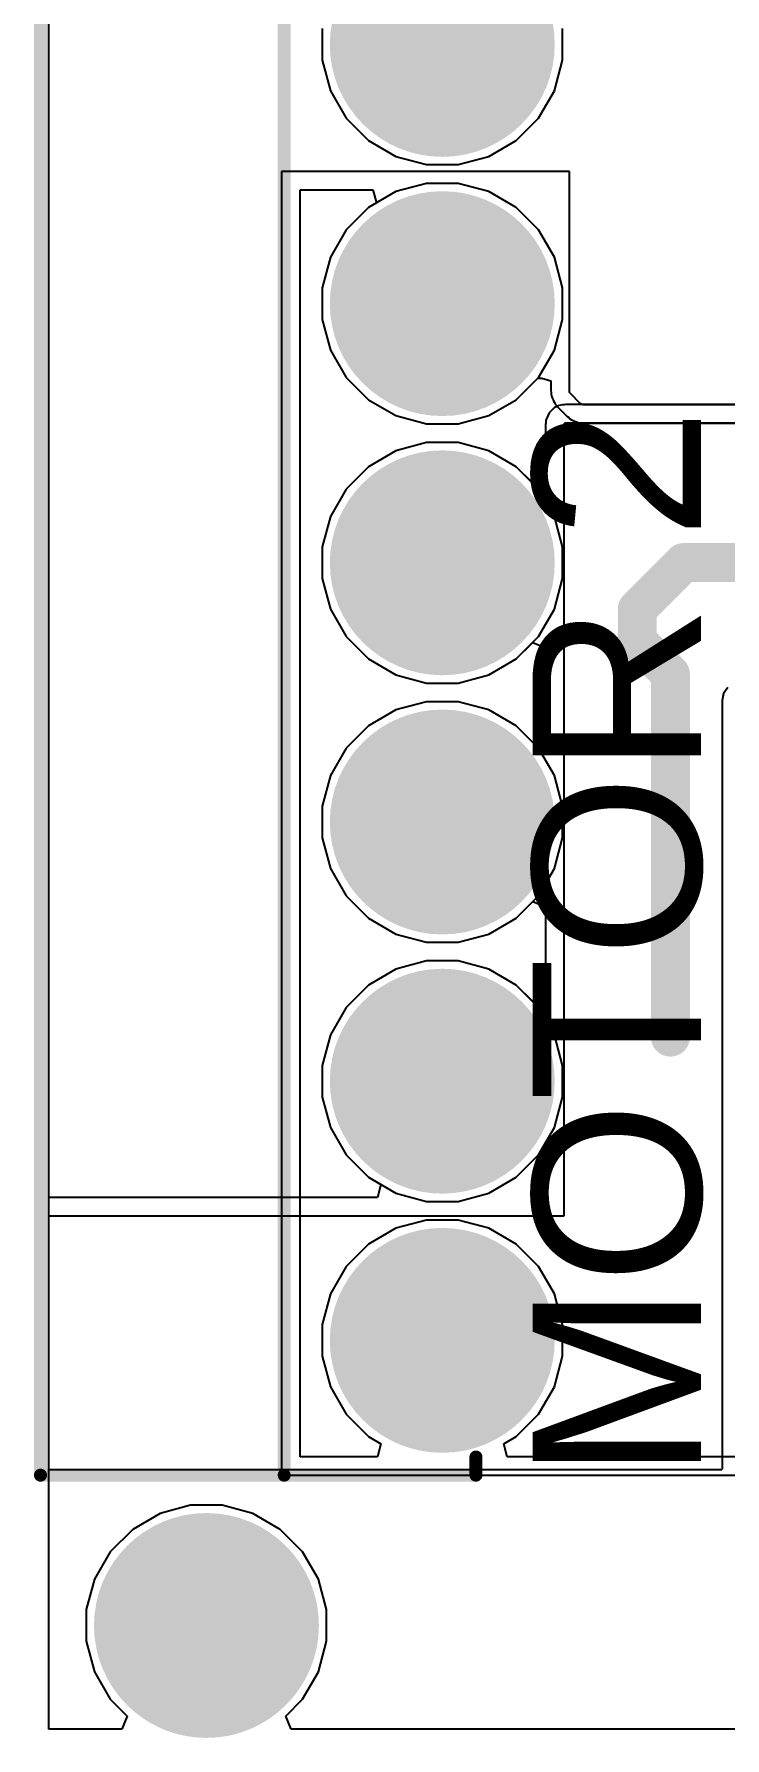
# Model space of a CAD drawing. Header units: millimetres. Extents: x -1.7 to 76.1, y -1.1 to 50.5.
# Drawn here: x -1.69 to 5.08, y -1.1 to 15.6 of the extents above; entities that cross this region are included whole.
import ezdxf

# ---------------------------------------------------------------- set-up
doc = ezdxf.new("R2010")
doc.units = ezdxf.units.MM
for name, color, linetype in [('BottomLayer', 5, 'Continuous'), ('BottomSolder', 6, 'Continuous'), ('MultiLayer', 9, 'Continuous'), ('PadHoleLayer', 156, 'Continuous'), ('TopLayer', 1, 'Continuous'), ('TopOverlay', 2, 'Continuous'), ('TopSolder', 216, 'Continuous')]:
    doc.layers.add(name, color=color, linetype=linetype)
doc.styles.add('Arial', font='', dxfattribs={"height": 0.2})
doc.styles.get('Arial').set_extended_font_data('Arial')

# ---------------------------------------------------------------- blocks, each defined once
blk = doc.blocks.new('HDR_1_8_M____R_____A_____109')
at = {"layer": 'BottomLayer'}
h = blk.add_hatch(color=5, dxfattribs=at)
edge = h.paths.add_edge_path()
edge.add_arc((-3.81, 0), 1, 0, 360)
h = blk.add_hatch(color=5, dxfattribs=at)
edge = h.paths.add_edge_path()
edge.add_arc((-1.27, 0), 1, 0, 360)
h = blk.add_hatch(color=5, dxfattribs=at)
edge = h.paths.add_edge_path()
edge.add_arc((1.27, 0), 1, 0, 360)
h = blk.add_hatch(color=5, dxfattribs=at)
edge = h.paths.add_edge_path()
edge.add_arc((3.81, 0), 1, 0, 360)
h = blk.add_hatch(color=5, dxfattribs=at)
edge = h.paths.add_edge_path()
edge.add_arc((6.35, 0), 1, 0, 360)
h = blk.add_hatch(color=5, dxfattribs=at)
edge = h.paths.add_edge_path()
edge.add_arc((8.89, 0), 1, 0, 360)
at = {"layer": 'BottomSolder'}
h = blk.add_hatch(color=6, dxfattribs=at)
edge = h.paths.add_edge_path()
edge.add_arc((-3.81, 0), 1.102, 0, 360)
h = blk.add_hatch(color=6, dxfattribs=at)
edge = h.paths.add_edge_path()
edge.add_arc((-1.27, 0), 1.102, 0, 360)
h = blk.add_hatch(color=6, dxfattribs=at)
edge = h.paths.add_edge_path()
edge.add_arc((1.27, 0), 1.102, 0, 360)
h = blk.add_hatch(color=6, dxfattribs=at)
edge = h.paths.add_edge_path()
edge.add_arc((3.81, 0), 1.102, 0, 360)
h = blk.add_hatch(color=6, dxfattribs=at)
edge = h.paths.add_edge_path()
edge.add_arc((6.35, 0), 1.102, 0, 360)
h = blk.add_hatch(color=6, dxfattribs=at)
edge = h.paths.add_edge_path()
edge.add_arc((8.89, 0), 1.102, 0, 360)
at = {"layer": 'MultiLayer'}
h = blk.add_hatch(color=9, dxfattribs=at)
edge = h.paths.add_edge_path()
edge.add_arc((-3.81, 0), 1, 0, 360)
h = blk.add_hatch(color=9, dxfattribs=at)
edge = h.paths.add_edge_path()
edge.add_arc((-1.27, 0), 1, 0, 360)
h = blk.add_hatch(color=9, dxfattribs=at)
edge = h.paths.add_edge_path()
edge.add_arc((1.27, 0), 1, 0, 360)
h = blk.add_hatch(color=9, dxfattribs=at)
edge = h.paths.add_edge_path()
edge.add_arc((3.81, 0), 1, 0, 360)
h = blk.add_hatch(color=9, dxfattribs=at)
edge = h.paths.add_edge_path()
edge.add_arc((6.35, 0), 1, 0, 360)
h = blk.add_hatch(color=9, dxfattribs=at)
edge = h.paths.add_edge_path()
edge.add_arc((8.89, 0), 1, 0, 360)
at = {"layer": 'PadHoleLayer'}
h = blk.add_hatch(color=156, dxfattribs=at)
edge = h.paths.add_edge_path()
edge.add_arc((-3.81, 0), 0.5, 0, 360)
h = blk.add_hatch(color=156, dxfattribs=at)
edge = h.paths.add_edge_path()
edge.add_arc((-1.27, 0), 0.5, 0, 360)
h = blk.add_hatch(color=156, dxfattribs=at)
edge = h.paths.add_edge_path()
edge.add_arc((1.27, 0), 0.5, 0, 360)
h = blk.add_hatch(color=156, dxfattribs=at)
edge = h.paths.add_edge_path()
edge.add_arc((3.81, 0), 0.5, 0, 360)
h = blk.add_hatch(color=156, dxfattribs=at)
edge = h.paths.add_edge_path()
edge.add_arc((6.35, 0), 0.5, 0, 360)
h = blk.add_hatch(color=156, dxfattribs=at)
edge = h.paths.add_edge_path()
edge.add_arc((8.89, 0), 0.5, 0, 360)
at = {"layer": 'TopLayer'}
h = blk.add_hatch(color=1, dxfattribs=at)
edge = h.paths.add_edge_path()
edge.add_arc((-3.81, 0), 1, 0, 360)
h = blk.add_hatch(color=1, dxfattribs=at)
edge = h.paths.add_edge_path()
edge.add_arc((-1.27, 0), 1, 0, 360)
h = blk.add_hatch(color=1, dxfattribs=at)
edge = h.paths.add_edge_path()
edge.add_arc((1.27, 0), 1, 0, 360)
h = blk.add_hatch(color=1, dxfattribs=at)
edge = h.paths.add_edge_path()
edge.add_arc((3.81, 0), 1, 0, 360)
h = blk.add_hatch(color=1, dxfattribs=at)
edge = h.paths.add_edge_path()
edge.add_arc((6.35, 0), 1, 0, 360)
h = blk.add_hatch(color=1, dxfattribs=at)
edge = h.paths.add_edge_path()
edge.add_arc((8.89, 0), 1, 0, 360)
at = {"layer": 'TopSolder'}
h = blk.add_hatch(color=216, dxfattribs=at)
edge = h.paths.add_edge_path()
edge.add_arc((-3.81, 0), 1.102, 0, 360)
h = blk.add_hatch(color=216, dxfattribs=at)
edge = h.paths.add_edge_path()
edge.add_arc((-1.27, 0), 1.102, 0, 360)
h = blk.add_hatch(color=216, dxfattribs=at)
edge = h.paths.add_edge_path()
edge.add_arc((1.27, 0), 1.102, 0, 360)
h = blk.add_hatch(color=216, dxfattribs=at)
edge = h.paths.add_edge_path()
edge.add_arc((3.81, 0), 1.102, 0, 360)
h = blk.add_hatch(color=216, dxfattribs=at)
edge = h.paths.add_edge_path()
edge.add_arc((6.35, 0), 1.102, 0, 360)
h = blk.add_hatch(color=216, dxfattribs=at)
edge = h.paths.add_edge_path()
edge.add_arc((8.89, 0), 1.102, 0, 360)
at = {"layer": 'TopOverlay', "const_width": 0.127}
for points in [[(10.211, 0.33), (10.033, 0.33)], [(10.211, -3.937), (10.211, 0.33)], [(10.211, -1.549), (-10.211, -1.549)], [(10.211, -3.937), (-10.211, -3.937)]]:
    blk.add_lwpolyline(points, dxfattribs=at)
at = {"layer": 'TopOverlay', "const_width": 0.0635}
for points in [[(10.001, 0.33, 1), (10.065, 0.33, 1)], [(10.179, 0.33, 1), (10.243, 0.33, 1)], [(10.179, 0.33, 1), (10.243, 0.33, 1)], [(10.179, -1.549, 1), (10.243, -1.549, 1)], [(10.179, -3.937, 1), (10.243, -3.937, 1)], [(10.179, -3.937, 1), (10.243, -3.937, 1)]]:
    blk.add_lwpolyline(points, format="xyb", close=True, dxfattribs=at)

msp = doc.modelspace()

# ---------------------------------------------------------------- hatches: boundary and pattern name
at = {"layer": 'BottomLayer'}
h = msp.add_hatch(color=5, dxfattribs=at)
edge = h.paths.add_edge_path()
edge.add_arc((0, 0), 1, 0, 360)
at = {"layer": 'BottomSolder'}
h = msp.add_hatch(color=6, dxfattribs=at)
edge = h.paths.add_edge_path()
edge.add_arc((0, 0), 1.102, 0, 360)
at = {"layer": 'MultiLayer'}
h = msp.add_hatch(color=9, dxfattribs=at)
edge = h.paths.add_edge_path()
edge.add_arc((0, 0), 1, 0, 360)
at = {"layer": 'PadHoleLayer'}
h = msp.add_hatch(color=156, dxfattribs=at)
edge = h.paths.add_edge_path()
edge.add_arc((0, 0), 1, 0, 360)
at = {"layer": 'TopLayer'}
h = msp.add_hatch(color=1, dxfattribs=at)
edge = h.paths.add_edge_path()
edge.add_arc((0, 0), 1, 0, 360)
at = {"layer": 'TopSolder'}
h = msp.add_hatch(color=216, dxfattribs=at)
edge = h.paths.add_edge_path()
edge.add_arc((0, 0), 1.102, 0, 360)

# ---------------------------------------------------------------- linework, layer by layer
at = {"layer": 'BottomLayer'}
for p, q in [((-1.544, 4.321), (-1.544, 18.818)), ((1.134, 15.649), (1.134, 15.339)), ((3.489, 15.339), (3.489, 15.649)), ((1.134, 15.339), (1.214, 15.039)), ((3.409, 15.039), (3.489, 15.339)), ((1.214, 15.039), (1.369, 14.771)), ((3.254, 14.771), (3.409, 15.039)), ((1.369, 14.771), (1.588, 14.552)), ((3.035, 14.552), (3.254, 14.771)), ((1.588, 14.552), (1.857, 14.396)), ((2.766, 14.396), (3.035, 14.552)), ((1.857, 14.396), (2.156, 14.316)), ((2.466, 14.316), (2.766, 14.396)), ((2.156, 14.316), (2.466, 14.316)), ((1.857, 14.052), (1.588, 13.896)), ((2.156, 14.132), (1.857, 14.052)), ((2.466, 14.132), (2.156, 14.132)), ((2.766, 14.052), (2.466, 14.132)), ((3.035, 13.896), (2.766, 14.052)), ((1.588, 13.896), (1.369, 13.677)), ((3.254, 13.677), (3.035, 13.896)), ((1.369, 13.677), (1.214, 13.409)), ((3.409, 13.409), (3.254, 13.677)), ((1.214, 13.409), (1.134, 13.109)), ((3.489, 13.109), (3.409, 13.409)), ((1.134, 13.109), (1.134, 12.799)), ((3.489, 12.799), (3.489, 13.109)), ((1.134, 12.799), (1.214, 12.499)), ((3.409, 12.499), (3.489, 12.799)), ((1.214, 12.499), (1.369, 12.231)), ((3.254, 12.231), (3.409, 12.499)), ((1.369, 12.231), (1.588, 12.012)), ((3.035, 12.012), (3.254, 12.231)), ((1.588, 12.012), (1.857, 11.856)), ((1.857, 11.856), (2.156, 11.776)), ((2.466, 11.776), (2.766, 11.856)), ((2.766, 11.856), (3.035, 12.012)), ((3.357, 11.883), (3.339, 11.839)), ((3.382, 11.908), (3.357, 11.883)), ((3.357, 11.883), (3.357, 11.883)), ((3.357, 11.883), (3.357, 11.883)), ((3.407, 11.933), (3.382, 11.908)), ((3.451, 11.952), (3.407, 11.933)), ((3.407, 11.933), (3.407, 11.933)), ((3.407, 11.933), (3.407, 11.933)), ((3.454, 11.953), (3.451, 11.952)), ((3.456, 11.954), (3.454, 11.953)), ((3.473, 11.96), (3.456, 11.954)), ((3.488, 11.963), (3.473, 11.96)), ((3.506, 11.963), (3.488, 11.963)), ((3.523, 11.967), (3.506, 11.963)), ((7.187, 11.967), (3.523, 11.967)), ((2.156, 11.776), (2.466, 11.776)), ((3.327, 11.785), (3.324, 11.768)), ((3.324, 11.768), (3.324, 11.247)), ((3.33, 11.818), (3.327, 11.803)), ((3.327, 11.803), (3.327, 11.785)), ((3.337, 11.835), (3.33, 11.818)), ((3.33, 11.818), (3.33, 11.818)), ((3.33, 11.818), (3.33, 11.818)), ((3.338, 11.837), (3.337, 11.835)), ((3.339, 11.839), (3.338, 11.837)), ((3.505, 11.768), (3.508, 11.783)), ((3.505, 4.013), (3.505, 11.768)), ((3.508, 11.783), (3.523, 11.786)), ((3.523, 11.786), (7.187, 11.786)), ((2.156, 11.592), (1.857, 11.512)), ((2.466, 11.592), (2.156, 11.592)), ((2.766, 11.512), (2.466, 11.592)), ((1.588, 11.356), (1.369, 11.137)), ((1.857, 11.512), (1.588, 11.356)), ((3.035, 11.356), (2.766, 11.512)), ((3.197, 11.194), (3.035, 11.356)), ((3.324, 11.247), (3.197, 11.194)), ((1.369, 11.137), (1.214, 10.869)), ((1.214, 10.869), (1.134, 10.569)), ((1.134, 10.569), (1.134, 10.259)), ((1.134, 10.259), (1.214, 9.959)), ((1.214, 9.959), (1.369, 9.691)), ((1.369, 9.691), (1.588, 9.472)), ((3.035, 9.472), (3.197, 9.634)), ((3.197, 9.634), (3.324, 9.581)), ((3.324, 9.581), (3.324, 8.707)), ((1.588, 9.472), (1.857, 9.316)), ((2.766, 9.316), (3.035, 9.472)), ((1.857, 9.316), (2.156, 9.236)), ((2.156, 9.236), (2.466, 9.236)), ((2.466, 9.236), (2.766, 9.316)), ((5.108, 9.193), (5.068, 9.134)), ((2.156, 9.052), (1.857, 8.972)), ((2.466, 9.052), (2.156, 9.052)), ((2.766, 8.972), (2.466, 9.052)), ((5.068, 9.134), (5.055, 9.064)), ((5.055, 9.064), (5.055, 5.617)), ((1.857, 8.972), (1.588, 8.816)), ((3.035, 8.816), (2.766, 8.972)), ((1.588, 8.816), (1.369, 8.597)), ((3.197, 8.654), (3.035, 8.816)), ((3.324, 8.707), (3.197, 8.654)), ((1.369, 8.597), (1.214, 8.329)), ((1.214, 8.329), (1.134, 8.029)), ((1.134, 8.029), (1.134, 7.719)), ((1.134, 7.719), (1.214, 7.419)), ((1.214, 7.419), (1.369, 7.151)), ((1.369, 7.151), (1.588, 6.932)), ((3.035, 6.932), (3.197, 7.094)), ((3.197, 7.094), (3.324, 7.041)), ((3.324, 7.041), (3.324, 6.167)), ((1.588, 6.932), (1.857, 6.776)), ((2.766, 6.776), (3.035, 6.932)), ((1.857, 6.776), (2.156, 6.696)), ((2.156, 6.696), (2.466, 6.696)), ((2.466, 6.696), (2.766, 6.776)), ((1.857, 6.432), (1.588, 6.276)), ((2.156, 6.512), (1.857, 6.432)), ((2.466, 6.512), (2.156, 6.512)), ((2.766, 6.432), (2.466, 6.512)), ((3.035, 6.276), (2.766, 6.432)), ((1.588, 6.276), (1.369, 6.057)), ((3.197, 6.114), (3.035, 6.276)), ((1.369, 6.057), (1.214, 5.789)), ((3.324, 6.167), (3.197, 6.114)), ((1.214, 5.789), (1.134, 5.489)), ((5.055, 5.617), (5.055, 5.436)), ((1.134, 5.489), (1.134, 5.179)), ((5.055, 5.436), (5.055, 1.542)), ((1.134, 5.179), (1.214, 4.879)), ((1.214, 4.879), (1.369, 4.611)), ((1.369, 4.611), (1.588, 4.392)), ((1.588, 4.392), (1.71, 4.321)), ((-1.544, 4.194), (-1.544, 4.321)), ((1.676, 4.194), (-1.544, 4.194)), ((1.71, 4.321), (1.676, 4.194)), ((-1.544, 1.524), (-1.544, 4.013)), ((-1.544, 4.013), (3.505, 4.013)), ((5.051, 1.524), (-1.544, 1.524)), ((5.055, 1.542), (5.051, 1.524))]:
    msp.add_line(p, q, dxfattribs=at)
at = {"layer": 'BottomLayer', "const_width": 0.381}
for points in [[(4.222, 9.962), (4.676, 10.416)], [(4.676, 10.416), (5.906, 10.416)], [(4.222, 9.647), (4.222, 9.962)], [(4.222, 9.647), (4.547, 9.322)], [(4.547, 5.766), (4.547, 9.322)]]:
    msp.add_lwpolyline(points, dxfattribs=at)
at = {"layer": 'BottomLayer', "const_width": 0.191}
for points in [[(4.58, 10.416, 1), (4.771, 10.416, 1)], [(4.58, 10.416, 1), (4.771, 10.416, 1)], [(4.127, 9.962, 1), (4.317, 9.962, 1)], [(4.127, 9.962, 1), (4.317, 9.962, 1)], [(4.127, 9.647, 1), (4.317, 9.647, 1)], [(4.127, 9.647, 1), (4.317, 9.647, 1)], [(4.451, 9.322, 1), (4.642, 9.322, 1)], [(4.451, 9.322, 1), (4.642, 9.322, 1)], [(4.451, 5.766, 1), (4.642, 5.766, 1)]]:
    msp.add_lwpolyline(points, format="xyb", close=True, dxfattribs=at)
at = {"layer": 'TopLayer'}
for p, q in [((-1.544, -1.016), (-1.544, 44.445)), ((3.556, 14.249), (0.737, 14.249)), ((0.737, 14.249), (0.737, 14.068)), ((3.556, 12.101), (3.556, 14.249)), ((0.737, 14.068), (0.737, 1.654)), ((0.918, 1.654), (0.918, 14.068)), ((0.918, 14.068), (1.632, 14.068)), ((1.632, 14.068), (1.666, 13.941)), ((1.588, 13.896), (1.369, 13.677)), ((1.666, 13.941), (1.588, 13.896)), ((1.369, 13.677), (1.214, 13.409)), ((1.214, 13.409), (1.134, 13.109)), ((1.134, 13.109), (1.134, 12.799)), ((1.134, 12.799), (1.214, 12.499)), ((1.214, 12.499), (1.369, 12.231)), ((1.369, 12.231), (1.588, 12.012)), ((3.035, 12.012), (3.248, 12.225)), ((3.248, 12.225), (3.287, 12.222)), ((3.287, 12.222), (3.375, 12.198)), ((3.375, 12.198), (3.375, 12.101)), ((3.375, 12.101), (3.378, 12.083)), ((3.378, 12.083), (3.378, 12.065)), ((3.378, 12.065), (3.381, 12.049)), ((3.381, 12.049), (3.381, 12.049)), ((3.381, 12.049), (3.381, 12.049)), ((3.381, 12.049), (3.388, 12.032)), ((3.388, 12.032), (3.389, 12.031)), ((3.389, 12.031), (3.389, 12.031)), ((3.389, 12.031), (3.397, 12.011)), ((3.559, 12.084), (3.556, 12.101)), ((3.569, 12.07), (3.559, 12.084)), ((3.663, 11.976), (3.569, 12.07)), ((1.588, 12.012), (1.857, 11.856)), ((1.857, 11.856), (2.156, 11.776)), ((2.466, 11.776), (2.766, 11.856)), ((2.766, 11.856), (3.035, 12.012)), ((3.397, 12.011), (3.401, 12.002)), ((3.401, 12.002), (3.401, 12.001)), ((3.401, 12.001), (3.402, 12)), ((3.402, 12), (3.409, 11.984)), ((3.409, 11.984), (3.409, 11.984)), ((3.409, 11.984), (3.409, 11.984)), ((3.409, 11.984), (3.418, 11.97)), ((3.418, 11.97), (3.431, 11.957)), ((3.431, 11.957), (3.44, 11.942)), ((3.44, 11.942), (3.535, 11.848)), ((3.677, 11.967), (3.663, 11.976)), ((3.693, 11.963), (3.677, 11.967)), ((6.928, 11.963), (3.693, 11.963)), ((2.156, 11.776), (2.466, 11.776)), ((3.535, 11.848), (3.55, 11.838)), ((3.55, 11.838), (3.562, 11.825)), ((3.562, 11.825), (3.576, 11.816)), ((3.576, 11.816), (3.593, 11.809)), ((3.593, 11.809), (3.594, 11.809)), ((3.594, 11.809), (3.595, 11.808)), ((3.595, 11.808), (3.623, 11.796)), ((3.623, 11.796), (3.624, 11.796)), ((3.624, 11.796), (3.625, 11.796)), ((3.625, 11.796), (3.642, 11.789)), ((3.642, 11.789), (3.658, 11.786)), ((3.658, 11.786), (3.676, 11.786)), ((3.676, 11.786), (3.693, 11.782)), ((3.693, 11.782), (5.525, 11.782)), ((2.156, 11.592), (1.857, 11.512)), ((2.466, 11.592), (2.156, 11.592)), ((2.766, 11.512), (2.466, 11.592)), ((1.588, 11.356), (1.369, 11.137)), ((1.857, 11.512), (1.588, 11.356)), ((3.035, 11.356), (2.766, 11.512)), ((3.254, 11.137), (3.035, 11.356)), ((1.369, 11.137), (1.214, 10.869)), ((3.409, 10.869), (3.254, 11.137)), ((1.214, 10.869), (1.134, 10.569)), ((3.489, 10.569), (3.409, 10.869)), ((1.134, 10.569), (1.134, 10.259)), ((3.489, 10.259), (3.489, 10.569)), ((1.134, 10.259), (1.214, 9.959)), ((3.409, 9.959), (3.489, 10.259)), ((1.214, 9.959), (1.369, 9.691)), ((3.254, 9.691), (3.409, 9.959)), ((1.369, 9.691), (1.588, 9.472)), ((3.035, 9.472), (3.254, 9.691)), ((1.588, 9.472), (1.857, 9.316)), ((2.766, 9.316), (3.035, 9.472)), ((1.857, 9.316), (2.156, 9.236)), ((2.156, 9.236), (2.466, 9.236)), ((2.466, 9.236), (2.766, 9.316)), ((2.156, 9.052), (1.857, 8.972)), ((2.466, 9.052), (2.156, 9.052)), ((2.766, 8.972), (2.466, 9.052)), ((1.857, 8.972), (1.588, 8.816)), ((3.035, 8.816), (2.766, 8.972)), ((1.588, 8.816), (1.369, 8.597)), ((3.254, 8.597), (3.035, 8.816)), ((1.369, 8.597), (1.214, 8.329)), ((3.409, 8.329), (3.254, 8.597)), ((1.214, 8.329), (1.134, 8.029)), ((3.489, 8.029), (3.409, 8.329)), ((1.134, 8.029), (1.134, 7.719)), ((3.489, 7.719), (3.489, 8.029)), ((1.134, 7.719), (1.214, 7.419)), ((3.409, 7.419), (3.489, 7.719)), ((1.214, 7.419), (1.369, 7.151)), ((3.254, 7.151), (3.409, 7.419)), ((1.369, 7.151), (1.588, 6.932)), ((3.035, 6.932), (3.254, 7.151)), ((1.588, 6.932), (1.857, 6.776)), ((2.766, 6.776), (3.035, 6.932)), ((1.857, 6.776), (2.156, 6.696)), ((2.156, 6.696), (2.466, 6.696)), ((2.466, 6.696), (2.766, 6.776)), ((1.857, 6.432), (1.588, 6.276)), ((2.156, 6.512), (1.857, 6.432)), ((2.466, 6.512), (2.156, 6.512)), ((2.766, 6.432), (2.466, 6.512)), ((3.035, 6.276), (2.766, 6.432)), ((1.588, 6.276), (1.369, 6.057)), ((3.254, 6.057), (3.035, 6.276)), ((1.369, 6.057), (1.214, 5.789)), ((3.409, 5.789), (3.254, 6.057)), ((1.214, 5.789), (1.134, 5.489)), ((3.489, 5.489), (3.409, 5.789)), ((1.134, 5.489), (1.134, 5.179)), ((3.489, 5.179), (3.489, 5.489)), ((1.134, 5.179), (1.214, 4.879)), ((3.409, 4.879), (3.489, 5.179)), ((1.214, 4.879), (1.369, 4.611)), ((3.254, 4.611), (3.409, 4.879)), ((1.369, 4.611), (1.588, 4.392)), ((3.035, 4.392), (3.254, 4.611)), ((1.588, 4.392), (1.857, 4.236)), ((2.766, 4.236), (3.035, 4.392)), ((1.857, 4.236), (2.156, 4.156)), ((2.466, 4.156), (2.766, 4.236)), ((2.156, 4.156), (2.466, 4.156)), ((1.857, 3.892), (1.588, 3.736)), ((2.156, 3.972), (1.857, 3.892)), ((2.466, 3.972), (2.156, 3.972)), ((2.766, 3.892), (2.466, 3.972)), ((3.035, 3.736), (2.766, 3.892)), ((1.588, 3.736), (1.369, 3.517)), ((3.254, 3.517), (3.035, 3.736)), ((1.369, 3.517), (1.214, 3.249)), ((3.409, 3.249), (3.254, 3.517)), ((1.214, 3.249), (1.134, 2.949)), ((3.489, 2.949), (3.409, 3.249)), ((1.134, 2.949), (1.134, 2.639)), ((3.489, 2.639), (3.489, 2.949)), ((1.134, 2.639), (1.214, 2.339)), ((3.409, 2.339), (3.489, 2.639)), ((1.214, 2.339), (1.369, 2.071)), ((3.254, 2.071), (3.409, 2.339)), ((1.369, 2.071), (1.588, 1.852)), ((3.035, 1.852), (3.254, 2.071)), ((1.588, 1.852), (1.71, 1.781)), ((2.913, 1.781), (3.035, 1.852)), ((1.71, 1.781), (1.676, 1.654)), ((2.947, 1.654), (2.913, 1.781)), ((0.737, 1.654), (0.737, 1.473)), ((1.676, 1.654), (0.918, 1.654)), ((5.209, 1.654), (2.947, 1.654)), ((0.737, 1.473), (10.439, 1.473)), ((-0.155, 1.178), (-0.455, 1.098)), ((0.155, 1.178), (-0.155, 1.178)), ((0.455, 1.098), (0.155, 1.178)), ((-0.455, 1.098), (-0.723, 0.942)), ((0.723, 0.942), (0.455, 1.098)), ((-0.723, 0.942), (-0.942, 0.723)), ((0.942, 0.723), (0.723, 0.942)), ((-0.942, 0.723), (-1.098, 0.455)), ((1.098, 0.455), (0.942, 0.723)), ((-1.098, 0.455), (-1.178, 0.155)), ((1.178, 0.155), (1.098, 0.455)), ((-1.178, 0.155), (-1.178, -0.155)), ((1.178, -0.155), (1.178, 0.155)), ((-1.178, -0.155), (-1.098, -0.455)), ((1.098, -0.455), (1.178, -0.155)), ((-1.098, -0.455), (-0.942, -0.723)), ((0.942, -0.723), (1.098, -0.455)), ((-0.942, -0.723), (-0.777, -0.889)), ((0.777, -0.889), (0.942, -0.723)), ((-0.777, -0.889), (-0.829, -1.016)), ((0.829, -1.016), (0.777, -0.889)), ((-0.829, -1.016), (-1.544, -1.016)), ((33.477, -1.016), (0.829, -1.016))]:
    msp.add_line(p, q, dxfattribs=at)

# ---------------------------------------------------------------- block references
at = {"rotation": 270}
msp.add_blockref('HDR_1_8_M____R_____A_____109', (2.311, 11.684), dxfattribs=at)

# ---------------------------------------------------------------- texts
at = {"layer": 'TopOverlay', "style": 'Arial'}
msp.add_text('MOTOR 2', height=1.651, rotation=90, dxfattribs=at).set_placement((4.847, 1.422))

doc.saveas('drawing.dxf')
